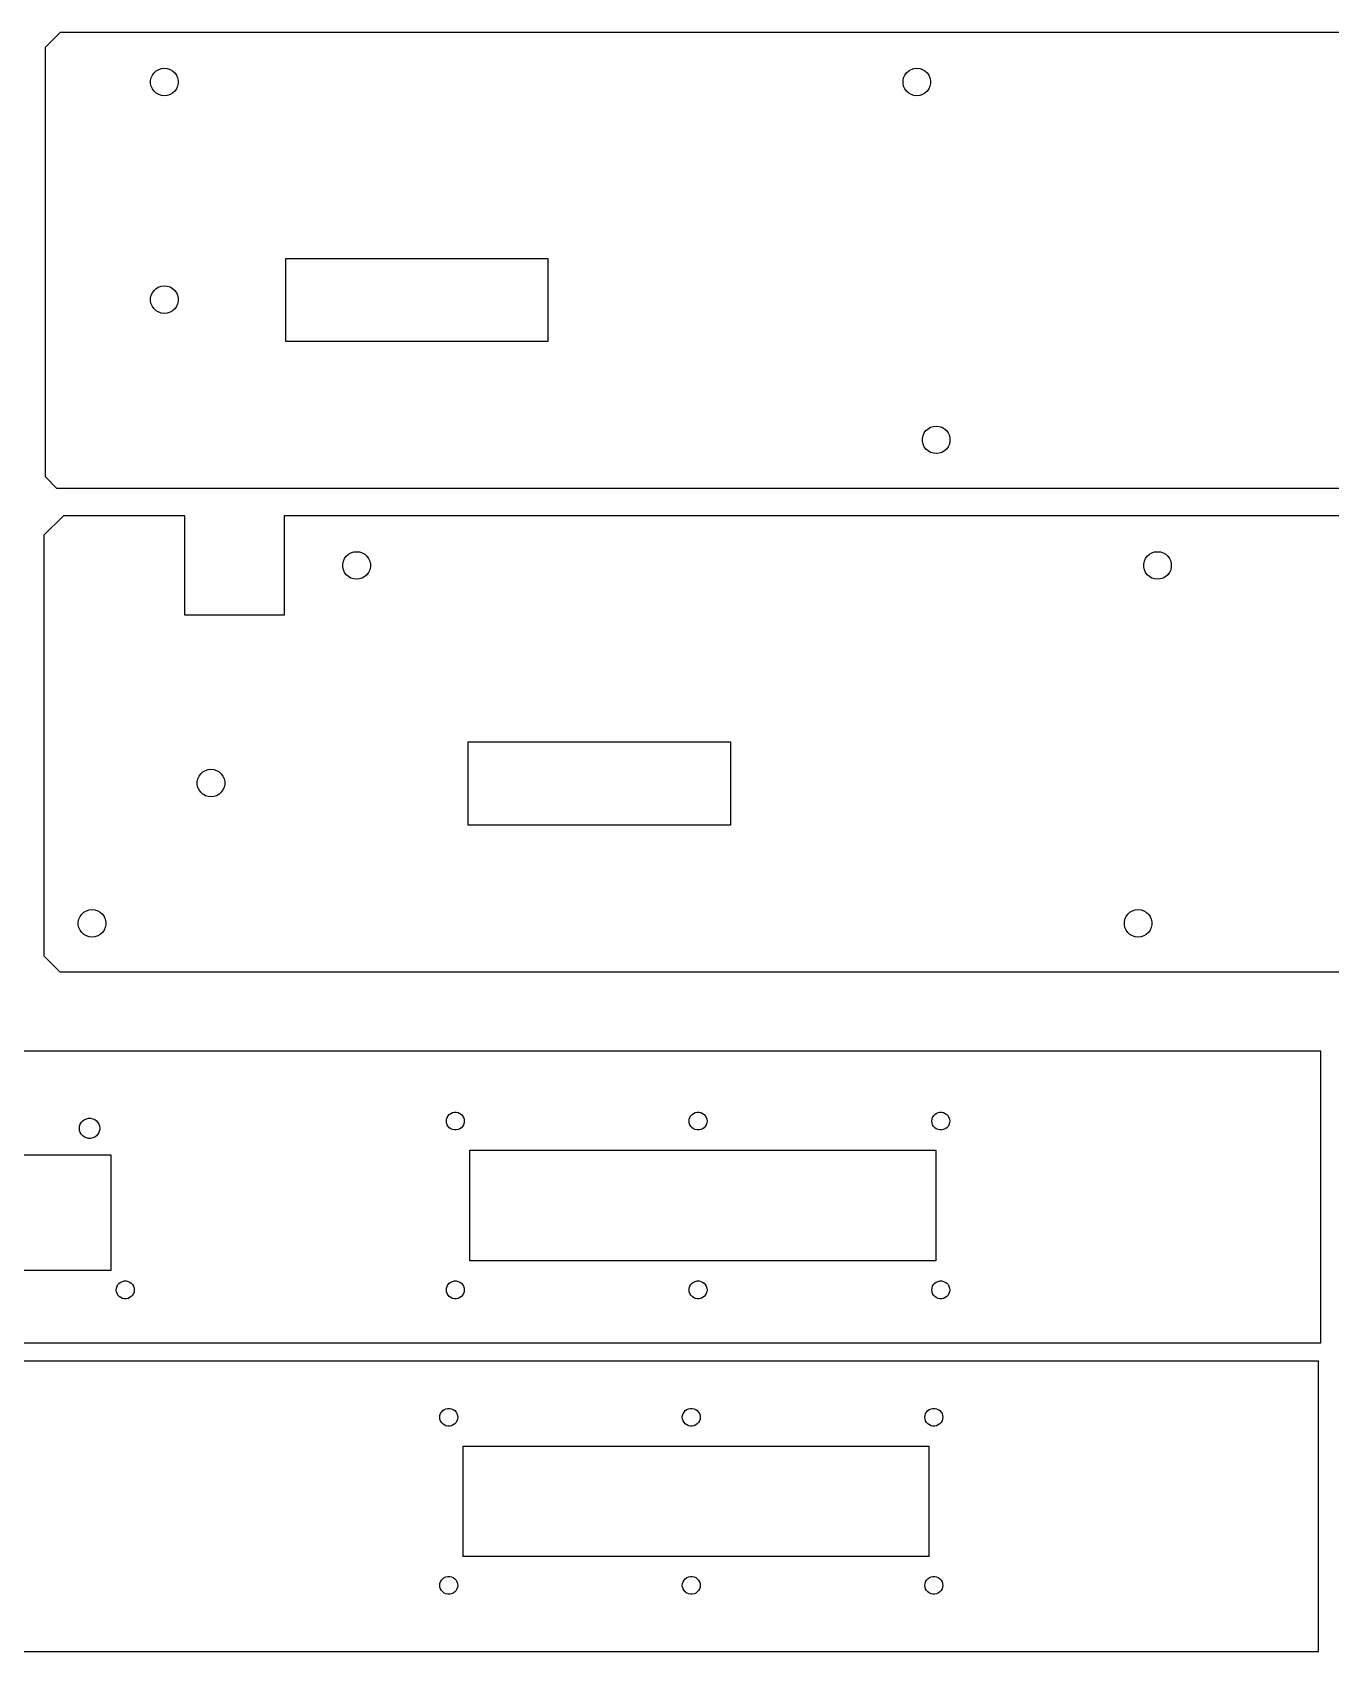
# Model space of a CAD drawing. Extents: x -159 to 1726, y 6 to 408.
# Drawn here: x 520.2 to 787.3, y 25.6 to 358.7 of the extents above; entities that cross this region are included whole.
import ezdxf

# ---------------------------------------------------------------- set-up
doc = ezdxf.new("R2010")
doc.units = 0
doc.layers.add('Layer_1', color=7, linetype='CONTINUOUS')

msp = doc.modelspace()

# ---------------------------------------------------------------- linework, layer by layer
at = {"layer": 'Layer_1', "color": 7}
for points in [[(525.197917, 264.953857), (928.064353, 264.953857), (931.310367, 268.186669), (931.310367, 354.726657), (927.315239, 358.705498), (902.345716, 358.705498), (902.345716, 338.313878), (881.870696, 338.313878), (881.870696, 358.705498), (525.946979, 358.705498), (522.808729, 355.580118), (522.808729, 267.333202)], [(544.547795, 348.806126), (544.67162, 349.386037), (544.913582, 349.927147), (545.26352, 350.406606), (545.705771, 350.803497), (546.221153, 351.099756), (546.787044, 351.282845), (547.378916, 351.344546), (547.97071, 351.282845), (548.536733, 351.099756), (549.052062, 350.803497), (549.49434, 350.406606), (549.844278, 349.927147), (550.086239, 349.386037), (550.210064, 348.806126), (550.210064, 348.213247), (550.086239, 347.633336), (549.844278, 347.092226), (549.49434, 346.612778), (549.052062, 346.215876), (548.536733, 345.919246), (547.97071, 345.736157), (547.378916, 345.674457), (546.787044, 345.736157), (546.221153, 345.919246), (545.705771, 346.215876), (545.26352, 346.612778), (544.913582, 347.092226), (544.67162, 347.633336), (544.547795, 348.213247)], [(699.35934, 348.806126), (699.482027, 349.386037), (699.724756, 349.927147), (700.074297, 350.406606), (700.51676, 350.803497), (701.032115, 351.099756), (701.597451, 351.282845), (702.18972, 351.344546), (702.78199, 351.282845), (703.347325, 351.099756), (703.862681, 350.803497), (704.305117, 350.406606), (704.654685, 349.927147), (704.897413, 349.386037), (705.020101, 348.806126), (705.020101, 348.213247), (704.897413, 347.633336), (704.654685, 347.092226), (704.305117, 346.612778), (703.862681, 346.215876), (703.347325, 345.919246), (702.78199, 345.736157), (702.18972, 345.674457), (701.597451, 345.736157), (701.032115, 345.919246), (700.51676, 346.215876), (700.074297, 346.612778), (699.724756, 347.092226), (699.482027, 347.633336), (699.35934, 348.213247)], [(572.348254, 312.202678), (626.282455, 312.202678), (626.282455, 295.093629), (572.348254, 295.093629)], [(544.547795, 304.044058), (544.67162, 304.623966), (544.913582, 305.165076), (545.26352, 305.644527), (545.705771, 306.041426), (546.221153, 306.337685), (546.787044, 306.520785), (547.378916, 306.582486), (547.97071, 306.520785), (548.536733, 306.337685), (549.052062, 306.041426), (549.49434, 305.644527), (549.844278, 305.165076), (550.086239, 304.623966), (550.210064, 304.044058), (550.210064, 303.451177), (550.086239, 302.871276), (549.844278, 302.330156), (549.49434, 301.850707), (549.052062, 301.453808), (548.536733, 301.157168), (547.97071, 300.974065), (547.378916, 300.912367), (546.787044, 300.974065), (546.221153, 301.157168), (545.705771, 301.453808), (545.26352, 301.850707), (544.913582, 302.330156), (544.67162, 302.871276), (544.547795, 303.451177)], [(703.354443, 275.197386), (703.47713, 275.777326), (703.719859, 276.318426), (704.069426, 276.797904), (704.511862, 277.194779), (705.027271, 277.491059), (705.592553, 277.674151), (706.184849, 277.735852), (706.777146, 277.674151), (707.342428, 277.491059), (707.85781, 277.194779), (708.300273, 276.797904), (708.64984, 276.318426), (708.892569, 275.777326), (709.015256, 275.197386), (709.015256, 274.604534), (708.892569, 274.024621), (708.64984, 273.483521), (708.300273, 273.00407), (707.85781, 272.607168), (707.342428, 272.310517), (706.777146, 272.127426), (706.184849, 272.065725), (705.592553, 272.127426), (705.027271, 272.310517), (704.511862, 272.607168), (704.069426, 273.00407), (703.719859, 273.483521), (703.47713, 274.024621), (703.354443, 274.604534)], [(927.964394, 259.253748), (572.040755, 259.253748), (572.040755, 238.862136), (551.56571, 238.862136), (551.56571, 259.253748), (526.596187, 259.253748), (522.601031, 255.274878), (522.601031, 168.734919), (525.847098, 165.502107), (928.713482, 165.502107), (931.10267, 167.881558), (931.10267, 256.128246)], [(589.753128, 248.761577), (589.630441, 248.181896), (589.387712, 247.640487), (589.038171, 247.160985), (588.595708, 246.764396), (588.0803, 246.468137), (587.515017, 246.285037), (586.922721, 246.223037), (586.330451, 246.285037), (585.765143, 246.468137), (585.249761, 246.764396), (584.807298, 247.160985), (584.457731, 247.640487), (584.215028, 248.181896), (584.092341, 248.761577), (584.092341, 249.354267), (584.215028, 249.933996), (584.457731, 250.475407), (584.807298, 250.954856), (585.249761, 251.351456), (585.765143, 251.647715), (586.330451, 251.830818), (586.922721, 251.892817), (587.515017, 251.830818), (588.0803, 251.647715), (588.595708, 251.351456), (589.038171, 250.954856), (589.387712, 250.475407), (589.630441, 249.933996), (589.753128, 249.354267)], [(754.552085, 248.761577), (754.429398, 248.181896), (754.186669, 247.640487), (753.837101, 247.160985), (753.394639, 246.764396), (752.879257, 246.468137), (752.313975, 246.285037), (751.721678, 246.223037), (751.129409, 246.285037), (750.5641, 246.468137), (750.048718, 246.764396), (749.606255, 247.160985), (749.256688, 247.640487), (749.013985, 248.181896), (748.891298, 248.761577), (748.891298, 249.354267), (749.013985, 249.933996), (749.256688, 250.475407), (749.606255, 250.954856), (750.048718, 251.351456), (750.5641, 251.647715), (751.129409, 251.830818), (751.721678, 251.892817), (752.313975, 251.830818), (752.879257, 251.647715), (753.394639, 251.351456), (753.837101, 250.954856), (754.186669, 250.475407), (754.429398, 249.933996), (754.552085, 249.354267)], [(663.828762, 195.641879), (609.894561, 195.641879), (609.894561, 212.750957), (663.828762, 212.750957)], [(559.789674, 203.999567), (559.667013, 203.419846), (559.424284, 202.878437), (559.074717, 202.398975), (558.632254, 202.002386), (558.116872, 201.706137), (557.551564, 201.523046), (556.959294, 201.461046), (556.366998, 201.523046), (555.801715, 201.706137), (555.286307, 202.002386), (554.843871, 202.398975), (554.494303, 202.878437), (554.251574, 203.419846), (554.128887, 203.999567), (554.128887, 204.592226), (554.251574, 205.171946), (554.494303, 205.713355), (554.843871, 206.192807), (555.286307, 206.589406), (555.801715, 206.885666), (556.366998, 207.068768), (556.959294, 207.130768), (557.551564, 207.068768), (558.116872, 206.885666), (558.632254, 206.589406), (559.074717, 206.192807), (559.424284, 205.713355), (559.667013, 205.171946), (559.789674, 204.592226)], [(535.319552, 175.152917), (535.196865, 174.573188), (534.954136, 174.031771), (534.604569, 173.55232), (534.162106, 173.155709), (533.646724, 172.859455), (533.081442, 172.676364), (532.489145, 172.614372), (531.896849, 172.676364), (531.331567, 172.859455), (530.816185, 173.155709), (530.373722, 173.55232), (530.024155, 174.031771), (529.781426, 174.573188), (529.658739, 175.152917), (529.658739, 175.745557), (529.781426, 176.325285), (530.024155, 176.866676), (530.373722, 177.346154), (530.816185, 177.742738), (531.331567, 178.038992), (531.896849, 178.222083), (532.489145, 178.284075), (533.081442, 178.222083), (533.646724, 178.038992), (534.162106, 177.742738), (534.604569, 177.346154), (534.954136, 176.866676), (535.196865, 176.325285), (535.319552, 175.745557)], [(750.556983, 175.152917), (750.434295, 174.573188), (750.191566, 174.031771), (749.841999, 173.55232), (749.399536, 173.155709), (748.884154, 172.859455), (748.318872, 172.676364), (747.726576, 172.614372), (747.13428, 172.676364), (746.568997, 172.859455), (746.053589, 173.155709), (745.611153, 173.55232), (745.261585, 174.031771), (745.018856, 174.573188), (744.896169, 175.152917), (744.896169, 175.745557), (745.018856, 176.325285), (745.261585, 176.866676), (745.611153, 177.346154), (746.053589, 177.742738), (746.568997, 178.038992), (747.13428, 178.222083), (747.726576, 178.284075), (748.318872, 178.222083), (748.884154, 178.038992), (749.399536, 177.742738), (749.841999, 177.346154), (750.191566, 176.866676), (750.434295, 176.325285), (750.556983, 175.745557)], [(785.334319, 149.151151), (375.50299, 149.151151), (375.50299, 89.148837), (785.334319, 89.148837)], [(607.04521, 132.945739), (606.666565, 133.024611), (606.314034, 133.18061), (606.001349, 133.406114), (605.742693, 133.691203), (605.549891, 134.023308), (605.430034, 134.388168), (605.390082, 134.769671), (605.430034, 135.150988), (605.549891, 135.515955), (605.742693, 135.84806), (606.001349, 136.133042), (606.314034, 136.358547), (606.666565, 136.514545), (607.04521, 136.594423), (607.430681, 136.594423), (607.809353, 136.514545), (608.161884, 136.358547), (608.474542, 136.133042), (608.733225, 135.84806), (608.926, 135.515955), (609.045857, 135.150988), (609.085835, 134.769671), (609.045857, 134.388168), (608.926, 134.023308), (608.733225, 133.691203), (608.474542, 133.406114), (608.161884, 133.18061), (607.809353, 133.024611), (607.430681, 132.945739)], [(656.988066, 132.945739), (656.6095, 133.024611), (656.25689, 133.18061), (655.944231, 133.406114), (655.685548, 133.691203), (655.49272, 134.023308), (655.372943, 134.388168), (655.332965, 134.769671), (655.372943, 135.150988), (655.49272, 135.515955), (655.685548, 135.84806), (655.944231, 136.133042), (656.25689, 136.358547), (656.6095, 136.514545), (656.988066, 136.594423), (657.373643, 136.594423), (657.752209, 136.514545), (658.104766, 136.358547), (658.417424, 136.133042), (658.67616, 135.84806), (658.868909, 135.515955), (658.988765, 135.150988), (659.028717, 134.769671), (658.988765, 134.388168), (658.868909, 134.023308), (658.67616, 133.691203), (658.417424, 133.406114), (658.104766, 133.18061), (657.752209, 133.024611), (657.373643, 132.945739)], [(706.930948, 132.945739), (706.552382, 133.024611), (706.199772, 133.18061), (705.88714, 133.406114), (705.628431, 133.691203), (705.435682, 134.023308), (705.315772, 134.388168), (705.27582, 134.769671), (705.315772, 135.150988), (705.435682, 135.515955), (705.628431, 135.84806), (705.88714, 136.133042), (706.199772, 136.358547), (706.552382, 136.514545), (706.930948, 136.594423), (707.316525, 136.594423), (707.695038, 136.514545), (708.047675, 136.358547), (708.360306, 136.133042), (708.619016, 135.84806), (708.811818, 135.515955), (708.931648, 135.150988), (708.971626, 134.769671), (708.931648, 134.388168), (708.811818, 134.023308), (708.619016, 133.691203), (708.360306, 133.406114), (708.047675, 133.18061), (707.695038, 133.024611), (707.316525, 132.945739)], [(531.758287, 131.211422), (531.329768, 131.301248), (530.929215, 131.478228), (530.57462, 131.734186), (530.280959, 132.057798), (530.062202, 132.434961), (529.926365, 132.849219), (529.880433, 133.28213), (529.926365, 133.715174), (530.062202, 134.12922), (530.280959, 134.506252), (530.57462, 134.829864), (530.929215, 135.085821), (531.329768, 135.262907), (531.758287, 135.352733), (532.197786, 135.352733), (532.626279, 135.262907), (533.026832, 135.085821), (533.381426, 134.829864), (533.675087, 134.506252), (533.893845, 134.12922), (534.029682, 133.715174), (534.075614, 133.28213), (534.029682, 132.849219), (533.893845, 132.434961), (533.675087, 132.057798), (533.381426, 131.734186), (533.026832, 131.478228), (532.626279, 131.301248), (532.197786, 131.211422)], [(440.428724, 104.025431), (440.428724, 127.827957), (536.319069, 127.827957), (536.319069, 104.025431)], [(610.234497, 106.00888), (610.234497, 128.8198), (706.124868, 128.8198), (706.124868, 106.00888)], [(539.122858, 98.233596), (538.744292, 98.312442), (538.391682, 98.468467), (538.07905, 98.693866), (537.820341, 98.978954), (537.627565, 99.311059), (537.507709, 99.675999), (537.467757, 100.057422), (537.507709, 100.438846), (537.627565, 100.80368), (537.820341, 101.13589), (538.07905, 101.420873), (538.391682, 101.646272), (538.744292, 101.802296), (539.122858, 101.882148), (539.508409, 101.882148), (539.886975, 101.802296), (540.239585, 101.646272), (540.552243, 101.420873), (540.810873, 101.13589), (541.003702, 100.80368), (541.123584, 100.438846), (541.163536, 100.057422), (541.123584, 99.675999), (541.003702, 99.311059), (540.810873, 98.978954), (540.552243, 98.693866), (540.239585, 98.468467), (539.886975, 98.312442), (539.508409, 98.233596)], [(607.04521, 98.233596), (606.666565, 98.312442), (606.314034, 98.468467), (606.001349, 98.693866), (605.742693, 98.978954), (605.549891, 99.311059), (605.430034, 99.675999), (605.390082, 100.057422), (605.430034, 100.438846), (605.549891, 100.80368), (605.742693, 101.13589), (606.001349, 101.420873), (606.314034, 101.646272), (606.666565, 101.802296), (607.04521, 101.882148), (607.430681, 101.882148), (607.809353, 101.802296), (608.161884, 101.646272), (608.474542, 101.420873), (608.733225, 101.13589), (608.926, 100.80368), (609.045857, 100.438846), (609.085835, 100.057422), (609.045857, 99.675999), (608.926, 99.311059), (608.733225, 98.978954), (608.474542, 98.693866), (608.161884, 98.468467), (607.809353, 98.312442), (607.430681, 98.233596)], [(656.988066, 98.233596), (656.6095, 98.312442), (656.25689, 98.468467), (655.944231, 98.693866), (655.685548, 98.978954), (655.49272, 99.311059), (655.372943, 99.675999), (655.332965, 100.057422), (655.372943, 100.438846), (655.49272, 100.80368), (655.685548, 101.13589), (655.944231, 101.420873), (656.25689, 101.646272), (656.6095, 101.802296), (656.988066, 101.882148), (657.373643, 101.882148), (657.752209, 101.802296), (658.104766, 101.646272), (658.417424, 101.420873), (658.67616, 101.13589), (658.868909, 100.80368), (658.988765, 100.438846), (659.028717, 100.057422), (658.988765, 99.675999), (658.868909, 99.311059), (658.67616, 98.978954), (658.417424, 98.693866), (658.104766, 98.468467), (657.752209, 98.312442), (657.373643, 98.233596)], [(706.930948, 98.233596), (706.552382, 98.312442), (706.199772, 98.468467), (705.88714, 98.693866), (705.628431, 98.978954), (705.435682, 99.311059), (705.315772, 99.675999), (705.27582, 100.057422), (705.315772, 100.438846), (705.435682, 100.80368), (705.628431, 101.13589), (705.88714, 101.420873), (706.199772, 101.646272), (706.552382, 101.802296), (706.930948, 101.882148), (707.316525, 101.882148), (707.695038, 101.802296), (708.047675, 101.646272), (708.360306, 101.420873), (708.619016, 101.13589), (708.811818, 100.80368), (708.931648, 100.438846), (708.971626, 100.057422), (708.931648, 99.675999), (708.811818, 99.311059), (708.619016, 98.978954), (708.360306, 98.693866), (708.047675, 98.468467), (707.695038, 98.312442), (707.316525, 98.233596)], [(784.835923, 85.418775), (375.332387, 85.418775), (375.332387, 25.648228), (784.835923, 25.648228)], [(605.691363, 72.034457), (605.313089, 72.113911), (604.960769, 72.269275), (604.648376, 72.493906), (604.389904, 72.777777), (604.197261, 73.108586), (604.077511, 73.471991), (604.037559, 73.851906), (604.077511, 74.231795), (604.197261, 74.5952), (604.389904, 74.926009), (604.648376, 75.209907), (604.960769, 75.434432), (605.313089, 75.589795), (605.691363, 75.669329), (606.076597, 75.669329), (606.454871, 75.589795), (606.807191, 75.434432), (607.119584, 75.209907), (607.378056, 74.926009), (607.570699, 74.5952), (607.690449, 74.231795), (607.730401, 73.851906), (607.690449, 73.471991), (607.570699, 73.108586), (607.378056, 72.777777), (607.119584, 72.493906), (606.807191, 72.269275), (606.454871, 72.113911), (606.076597, 72.034457)], [(655.594294, 72.034457), (655.216045, 72.113911), (654.863726, 72.269275), (654.551333, 72.493906), (654.292808, 72.777777), (654.100218, 73.108586), (653.980415, 73.471991), (653.940515, 73.851906), (653.980415, 74.231795), (654.100218, 74.5952), (654.292808, 74.926009), (654.551333, 75.209907), (654.863726, 75.434432), (655.216045, 75.589795), (655.594294, 75.669329), (655.979553, 75.669329), (656.357802, 75.589795), (656.710121, 75.434432), (657.022514, 75.209907), (657.281012, 74.926009), (657.473655, 74.5952), (657.593406, 74.231795), (657.633331, 73.851906), (657.593406, 73.471991), (657.473655, 73.108586), (657.281012, 72.777777), (657.022514, 72.493906), (656.710121, 72.269275), (656.357802, 72.113911), (655.979553, 72.034457)], [(705.497224, 72.034457), (705.118949, 72.113911), (704.766656, 72.269275), (704.454263, 72.493906), (704.195765, 72.777777), (704.003148, 73.108586), (703.883371, 73.471991), (703.843472, 73.851906), (703.883371, 74.231795), (704.003148, 74.5952), (704.195765, 74.926009), (704.454263, 75.209907), (704.766656, 75.434432), (705.118949, 75.589795), (705.497224, 75.669329), (705.882484, 75.669329), (706.260758, 75.589795), (706.613051, 75.434432), (706.925445, 75.209907), (707.183969, 74.926009), (707.376586, 74.5952), (707.496363, 74.231795), (707.536288, 73.851906), (707.496363, 73.471991), (707.376586, 73.108586), (707.183969, 72.777777), (706.925445, 72.493906), (706.613051, 72.269275), (706.260758, 72.113911), (705.882484, 72.034457)], [(608.878164, 45.206255), (608.878164, 67.925187), (704.691806, 67.925187), (704.691806, 45.206255)], [(605.691363, 37.462165), (605.313089, 37.541593), (604.960769, 37.696983), (604.648376, 37.921614), (604.389904, 38.205485), (604.197261, 38.536294), (604.077511, 38.899699), (604.037559, 39.279614), (604.077511, 39.659503), (604.197261, 40.022908), (604.389904, 40.353717), (604.648376, 40.637615), (604.960769, 40.86214), (605.313089, 41.017504), (605.691363, 41.097037), (606.076597, 41.097037), (606.454871, 41.017504), (606.807191, 40.86214), (607.119584, 40.637615), (607.378056, 40.353717), (607.570699, 40.022908), (607.690449, 39.659503), (607.730401, 39.279614), (607.690449, 38.899699), (607.570699, 38.536294), (607.378056, 38.205485), (607.119584, 37.921614), (606.807191, 37.696983), (606.454871, 37.541593), (606.076597, 37.462165)], [(655.594294, 37.462165), (655.216045, 37.541593), (654.863726, 37.696983), (654.551333, 37.921614), (654.292808, 38.205485), (654.100218, 38.536294), (653.980415, 38.899699), (653.940515, 39.279614), (653.980415, 39.659503), (654.100218, 40.022908), (654.292808, 40.353717), (654.551333, 40.637615), (654.863726, 40.86214), (655.216045, 41.017504), (655.594294, 41.097037), (655.979553, 41.097037), (656.357802, 41.017504), (656.710121, 40.86214), (657.022514, 40.637615), (657.281012, 40.353717), (657.473655, 40.022908), (657.593406, 39.659503), (657.633331, 39.279614), (657.593406, 38.899699), (657.473655, 38.536294), (657.281012, 38.205485), (657.022514, 37.921614), (656.710121, 37.696983), (656.357802, 37.541593), (655.979553, 37.462165)], [(705.497224, 37.462165), (705.118949, 37.541593), (704.766656, 37.696983), (704.454263, 37.921614), (704.195765, 38.205485), (704.003148, 38.536294), (703.883371, 38.899699), (703.843472, 39.279614), (703.883371, 39.659503), (704.003148, 40.022908), (704.195765, 40.353717), (704.454263, 40.637615), (704.766656, 40.86214), (705.118949, 41.017504), (705.497224, 41.097037), (705.882484, 41.097037), (706.260758, 41.017504), (706.613051, 40.86214), (706.925445, 40.637615), (707.183969, 40.353717), (707.376586, 40.022908), (707.496363, 39.659503), (707.536288, 39.279614), (707.496363, 38.899699), (707.376586, 38.536294), (707.183969, 38.205485), (706.925445, 37.921614), (706.613051, 37.696983), (706.260758, 37.541593), (705.882484, 37.462165)]]:
    msp.add_lwpolyline(points, close=True, dxfattribs=at)

doc.saveas('drawing.dxf')
